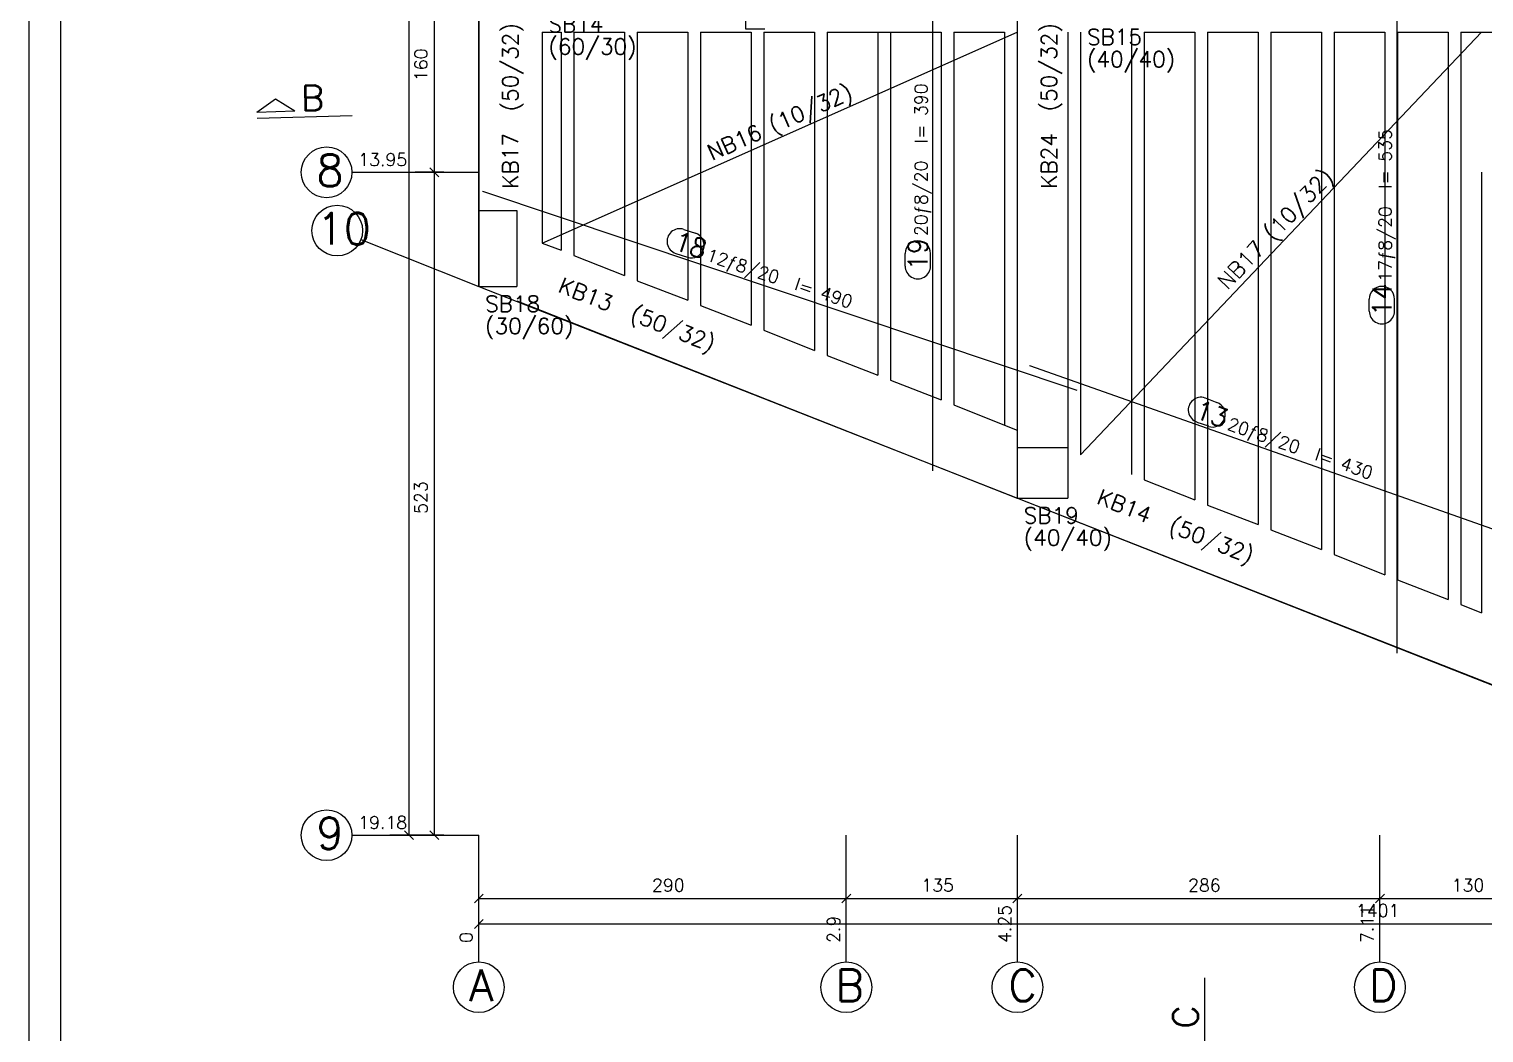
# Model space of a CAD drawing. Header units: inches. Extents: x -0.845 to -0.118, y 2.957 to 3.684.
# Drawn here: x -0.8449 to -0.6153, y 3.2045 to 3.3629 of the extents above; entities that cross this region are included whole.
import ezdxf

# ---------------------------------------------------------------- set-up
doc = ezdxf.new("R2010")
doc.units = ezdxf.units.IN
doc.header["$MEASUREMENT"] = 0
doc.linetypes.add('CENTER', pattern=[0.006500000000000001, 0.002, -0.001, 0.0005, -0.001, 0.002])
for name, color, linetype, lineweight in [('DONATI', 84, 'Continuous', 0), ('OLCU', 1, 'Continuous', 0), ('PENC2', 1, 'Continuous', 0), ('PENC3', 5, 'Continuous', 0), ('PENC4', 84, 'Continuous', 0), ('PEND2', 1, 'CENTER', 0)]:
    doc.layers.add(name, color=color, linetype=linetype, lineweight=lineweight)
doc.styles.add('RomanSTA', font='RomanSTA')

msp = doc.modelspace()

# ---------------------------------------------------------------- linework, layer by layer
at = {"layer": 'DONATI'}
for points in [[(-0.7287850279436816, 3.362920546913468), (-0.7287850279436816, 3.362920546913468), (-0.7317850265727748, 3.362920546913468), (-0.7317850340233554, 3.379220546913468), (-0.7296645615325679, 3.381320546913468), (-0.7296654108987559, 3.428320546913469), (-0.7317850265727748, 3.430420546913469), (-0.7317850265727748, 3.446720546913468), (-0.7287850279436816, 3.446720546913468), (-0.7287850279436816, 3.446720546913468)], [(-0.7022578988300074, 3.293220546913469), (-0.7022578988300074, 3.293220546913469), (-0.7022578988300074, 3.371820546913468), (-0.7022578988300074, 3.371820546913468)], [(-0.6290179018007029, 3.264420546913469), (-0.6290179018007029, 3.264420546913469), (-0.6290179018007029, 3.371820546913468), (-0.6290179018007029, 3.371820546913468)], [(-0.773351718865465, 3.337320546913468), (-0.773351718865465, 3.337320546913468), (-0.6795517180190791, 3.305920546913468), (-0.6795517180190791, 3.305920546913468)], [(-0.6870251569972743, 3.309820546913468), (-0.6870251569972743, 3.309820546913468), (-0.6049851600156535, 3.280920546913468), (-0.6049851600156535, 3.280920546913468)]]:
    msp.add_lwpolyline(points, dxfattribs=at)
at = {"layer": 'OLCU', "linetype": 'Continuous'}
for p, q in [((-0.784951717786621, 3.619320546913468), (-0.784951717786621, 3.235720546913468)), ((-0.7809517208562602, 3.372320546913468), (-0.7809517208562602, 3.340320546913468)), ((-0.7802444744930972, 3.339620546913468), (-0.7816572610364665, 3.341020546913469)), ((-0.7794517178164233, 3.340320546913468), (-0.7839517194853534, 3.340320546913468)), ((-0.7809517208562602, 3.340320546913468), (-0.7809517208562602, 3.235720546913468)), ((-0.7415893126354922, 3.331320546913468), (-0.7397397805081118, 3.330720546913468)), ((-0.7428589958773364, 3.327520546913469), (-0.741009463749956, 3.326920546913469)), ((-0.7066460970865001, 3.325520546913468), (-0.7066461119876613, 3.327520546913469)), ((-0.7026461038814296, 3.325520546913468), (-0.7026461038814296, 3.327520546913469)), ((-0.6334061000571956, 3.318420546913468), (-0.6334061149583567, 3.320320546913468)), ((-0.6294061068521251, 3.318320546913468), (-0.6294061068521251, 3.320320546913468)), ((-0.6592987451778163, 3.304720546913468), (-0.6574593607412089, 3.304020546913468)), ((-0.6606290612445582, 3.300920546913468), (-0.6587896768079509, 3.300320546913468)), ((-0.7834517184720744, 3.235720546913468), (-0.7879517201410045, 3.235720546913468)), ((-0.7842444751487483, 3.235020546913468), (-0.7856572579668273, 3.236420546913468)), ((-0.7794517178164233, 3.235720546913468), (-0.7839517194853534, 3.235720546913468)), ((-0.7802444744930972, 3.235020546913468), (-0.7816572610364665, 3.236420546913468)), ((-0.7739316869602908, 3.224220546913468), (-0.7739316497073878, 3.228720546913468)), ((-0.7159316811786403, 3.224220546913468), (-0.7159316513763179, 3.228720546913468)), ((-0.6889316860662211, 3.224220546913468), (-0.6889316562638987, 3.228720546913468)), ((-0.6317316863761653, 3.224220546913468), (-0.6317316565738429, 3.228720546913468)), ((-0.7746386502013911, 3.225020546913469), (-0.7732230175362338, 3.226420546913468)), ((-0.7166386518703212, 3.225020546913469), (-0.7152230117545832, 3.226420546913468)), ((-0.689638656757902, 3.225020546913469), (-0.6882230166421641, 3.226420546913468)), ((-0.6324386570678462, 3.225020546913469), (-0.6310230169521083, 3.226420546913468)), ((-0.7739317316637744, 3.220220546913469), (-0.7739316944108714, 3.224720546913468)), ((-0.7739316869602908, 3.225720546913468), (-0.7159316811786403, 3.225720546913468)), ((-0.7159316811786403, 3.225720546913468), (-0.6889316860662211, 3.225720546913468)), ((-0.6889316860662211, 3.225720546913468), (-0.6317316863761653, 3.225720546913468)), ((-0.6317316863761653, 3.225720546913468), (-0.6057316932903041, 3.225720546913468)), ((-0.7746386949048747, 3.221020546913469), (-0.7732230547891368, 3.222420546913468)), ((-0.7739317242131938, 3.221720546913468), (-0.4937317047343959, 3.221720546913468))]:
    msp.add_line(p, q, dxfattribs=at)
at = {"layer": 'PENC2', "linetype": 'Continuous'}
for p, q in [((-0.7639517162070979, 3.329120546913468), (-0.6889517132268657, 3.362420546913468)), ((-0.6789517227636088, 3.295720546913468), (-0.6157117310987223, 3.362420546913468))]:
    msp.add_line(p, q, dxfattribs=at)
at = {"layer": 'PENC2'}
for centre, start, end in [((-0.7422241542564143, 3.329420546913469), 71.52843896972087, 251.5308879156133), ((-0.7403746221290339, 3.328820546913468), 251.5308879156133, 71.52843896972087), ((-0.7046461079345454, 3.327520546913469), 0.004897891780929296, 180.0024489458925), ((-0.7046461079345454, 3.325520546913468), 180.0024489458925, 0.004897891780929296), ((-0.6314061109052409, 3.320320546913468), 0.004897891780929296, 180.0024489458925), ((-0.6314061109052409, 3.318420546913468), 180.0024489458925, 0.004897891780929296), ((-0.6599639032111873, 3.302820546913468), 70.61012203259541, 250.6125404604946), ((-0.6581245187745799, 3.302120546913468), 250.6125404604946, 70.61012203259541)]:
    msp.add_arc(centre, 0.002000000094994903, start, end, dxfattribs=at)
at = {"layer": 'PENC3', "linetype": 'Continuous'}
for p, q in [((-0.844905403636526, 2.957196365477363), (-0.844905403636526, 3.683520546913468)), ((-0.8399054037482848, 2.957196365477363), (-0.8399054037482847, 3.683520546913468)), ((-0.7739517215715159, 3.366420546913468), (-0.7739517215715159, 3.334320546913468)), ((-0.7639517162070979, 3.362420546913468), (-0.7639517162070979, 3.329120546913468)), ((-0.7639517162070979, 3.362420546913468), (-0.7609517175780047, 3.362420546913468)), ((-0.7609517175780047, 3.362420546913468), (-0.7609517175780047, 3.328020546913468)), ((-0.7589517209754695, 3.362420546913468), (-0.7589517209754695, 3.327220546913468)), ((-0.7589517209754695, 3.362420546913468), (-0.7509517196641673, 3.362420546913468)), ((-0.7509517196641673, 3.362420546913468), (-0.7509517196641673, 3.324020546913468)), ((-0.748951723061632, 3.362420546913468), (-0.748951723061632, 3.323220546913468)), ((-0.748951723061632, 3.362420546913468), (-0.7409517217503299, 3.362420546913468)), ((-0.7409517217503299, 3.362420546913468), (-0.7409517217503299, 3.320120546913468)), ((-0.7389517251477946, 3.362420546913468), (-0.7389517251477946, 3.319320546913469)), ((-0.7389517251477946, 3.362420546913468), (-0.7309517238364924, 3.362420546913468)), ((-0.7309517238364924, 3.362420546913468), (-0.7309517238364924, 3.316220546913468)), ((-0.7289517272339572, 3.362420546913468), (-0.7289517272339572, 3.315420546913468)), ((-0.7289517272339572, 3.362420546913468), (-0.720951725922655, 3.362420546913468)), ((-0.720951725922655, 3.362420546913468), (-0.720951725922655, 3.312220546913468)), ((-0.7189517293201197, 3.362420546913468), (-0.7189517293201197, 3.311420546913468)), ((-0.7189517293201197, 3.362420546913468), (-0.7109517280088176, 3.362420546913468)), ((-0.7159517083392848, 3.362420546913468), (-0.7009517226443995, 3.362420546913468)), ((-0.7109517280088176, 3.362420546913468), (-0.7109517280088176, 3.308320546913468)), ((-0.7089517239557017, 3.362420546913468), (-0.7089517239557017, 3.307520546913469)), ((-0.7089517239557017, 3.362420546913468), (-0.705951717876028, 3.362420546913468)), ((-0.7009517226443995, 3.362420546913468), (-0.7009517226443995, 3.304420546913468)), ((-0.6989517185912837, 3.362420546913468), (-0.6989517185912837, 3.303620546913468)), ((-0.6989517185912837, 3.362420546913468), (-0.6909517172799815, 3.362420546913468)), ((-0.6909517172799815, 3.362420546913468), (-0.6909517172799815, 3.300420546913468)), ((-0.6889517132268657, 3.362420546913468), (-0.6889517132268657, 3.299620546913468)), ((-0.6889517132268657, 3.362420546913468), (-0.6889517132268657, 3.362420546913468)), ((-0.6809517119155635, 3.362420546913468), (-0.6809517119155635, 3.296520546913468)), ((-0.6789517227636088, 3.362420546913468), (-0.6789517078624476, 3.362420546913468)), ((-0.6789517227636088, 3.362420546913468), (-0.6789517227636088, 3.295720546913468)), ((-0.6789517078624476, 3.362420546913468), (-0.6789517078624476, 3.295720546913468)), ((-0.6709517065511454, 3.362420546913468), (-0.6709517065511454, 3.292620546913469)), ((-0.6689517024980296, 3.362420546913468), (-0.6689517024980296, 3.291820546913468)), ((-0.6689517024980296, 3.362420546913468), (-0.6609517011867274, 3.362420546913468)), ((-0.6609517011867274, 3.362420546913468), (-0.6609517011867274, 3.288620546913468)), ((-0.6589516971336116, 3.362420546913468), (-0.6589516971336116, 3.287820546913468)), ((-0.6589516971336116, 3.362420546913468), (-0.6509516958223094, 3.362420546913468)), ((-0.6509516958223094, 3.362420546913468), (-0.6509516958223094, 3.284720546913468)), ((-0.6489516917691935, 3.362420546913468), (-0.6489516917691935, 3.283920546913468)), ((-0.6489516917691935, 3.362420546913468), (-0.6409516904578914, 3.362420546913468)), ((-0.6409516904578914, 3.362420546913468), (-0.6409516904578914, 3.280820546913469)), ((-0.6389516864047755, 3.362420546913468), (-0.6389516864047755, 3.280020546913468)), ((-0.6389516864047755, 3.362420546913468), (-0.6309516850934733, 3.362420546913468)), ((-0.6309516850934733, 3.362420546913468), (-0.6309516850934733, 3.276820546913468)), ((-0.6289516810403575, 3.362420546913468), (-0.6289516810403575, 3.276020546913468)), ((-0.6289516810403575, 3.362420546913468), (-0.6209516797290553, 3.362420546913468)), ((-0.6209516797290553, 3.362420546913468), (-0.6209516797290553, 3.272920546913468)), ((-0.6189516756759395, 3.362420546913468), (-0.6189516756759395, 3.272120546913468)), ((-0.6189516756759395, 3.362420546913468), (-0.6107117209659327, 3.362420546913468)), ((-0.6157117310987223, 3.340320546913468), (-0.6157117310987223, 3.270820546913468)), ((-0.7639517162070979, 3.329120546913468), (-0.7609517175780047, 3.328020546913468)), ((-0.7589517209754695, 3.327220546913468), (-0.7509517196641673, 3.324020546913468)), ((-0.748951723061632, 3.323220546913468), (-0.7409517217503299, 3.320120546913468)), ((-0.767951716862749, 3.320020546913468), (-0.6889517132268657, 3.288920546913468)), ((-0.7389517251477946, 3.319320546913469), (-0.7309517238364924, 3.316220546913468)), ((-0.7289517272339572, 3.315420546913468), (-0.720951725922655, 3.312220546913468)), ((-0.7189517293201197, 3.311420546913468), (-0.7109517280088176, 3.308320546913468)), ((-0.7089517239557017, 3.307520546913469), (-0.7009517226443995, 3.304420546913468)), ((-0.6989517185912837, 3.303620546913468), (-0.6909517172799815, 3.300420546913468)), ((-0.6909517172799815, 3.300420546913468), (-0.6889517132268657, 3.299620546913468)), ((-0.6789517227636088, 3.295720546913468), (-0.6789517078624476, 3.295720546913468)), ((-0.6689517024980296, 3.291820546913468), (-0.6609517011867274, 3.288620546913468)), ((-0.6889355305658091, 3.288920546913468), (-0.6117117229924907, 3.258520546913468)), ((-0.6589516971336116, 3.287820546913468), (-0.6509516958223094, 3.284720546913468)), ((-0.6489516917691935, 3.283920546913468), (-0.6409516904578914, 3.280820546913469)), ((-0.6389516864047755, 3.280020546913468), (-0.6309516850934733, 3.276820546913468)), ((-0.6289516810403575, 3.276020546913468), (-0.6209516797290553, 3.272920546913468)), ((-0.6189516756759395, 3.272120546913468), (-0.6157117310987223, 3.270820546913468))]:
    msp.add_line(p, q, dxfattribs=at)
at = {"layer": 'PENC3'}
for centre in [(-0.7979517180548419, 3.340320546913468), (-0.7962851572857608, 3.331120546913469), (-0.7979517180548419, 3.235720546913468), (-0.7739317167626132, 3.211720546913468), (-0.7159317109809626, 3.211720546913468), (-0.6889317158685435, 3.211720546913468), (-0.6317317161784877, 3.211720546913468)]:
    msp.add_circle(centre, 0.004000000189989805, dxfattribs=at)
at = {"layer": 'PENC4', "linetype": 'Continuous'}
for p, q in [((-0.8089459698723067, 3.349820546913469), (-0.806001682959627, 3.351920546913469)), ((-0.8089459698723067, 3.349820546913469), (-0.8029482077882995, 3.350020546913469)), ((-0.806001682959627, 3.351920546913469), (-0.8029482077882995, 3.350020546913469)), ((-0.7939242657349814, 3.349220546913468), (-0.8089186746702899, 3.348820546913468)), ((-0.7739517215715159, 3.334320546913468), (-0.767951716862749, 3.334320546913468)), ((-0.7739517215715159, 3.334320546913468), (-0.7739517215715159, 3.322320546913468)), ((-0.767951716862749, 3.334320546913468), (-0.767951716862749, 3.322320546913468)), ((-0.7739517215715159, 3.322320546913468), (-0.767951716862749, 3.322320546913468)), ((-0.6889517132268657, 3.296920546913468), (-0.6809517119155635, 3.296920546913468)), ((-0.6889517132268657, 3.296920546913468), (-0.6889517132268657, 3.288920546913468)), ((-0.6809517119155635, 3.296920546913468), (-0.6809517119155635, 3.288920546913468)), ((-0.6889517132268657, 3.288920546913468), (-0.6809517119155635, 3.288920546913468)), ((-0.6594197426067103, 3.213220546913468), (-0.6593910131679286, 3.198220546913468))]:
    msp.add_line(p, q, dxfattribs=at)
at = {"layer": 'PEND2', "linetype": 'CENTER'}
for p, q in [((-0.7739317167626132, 3.322320546913468), (-0.7739317167626132, 3.372320546913468)), ((-0.6889317158685435, 3.288920546913468), (-0.6889317158685435, 3.372320546913468)), ((-0.7939517211244811, 3.340320546913468), (-0.7739317167626132, 3.340320546913468)), ((-0.7925626870320548, 3.329720546913468), (-0.7739317167626132, 3.322320546913468)), ((-0.7739317167626132, 3.322320546913468), (-0.6889317158685435, 3.288920546913468)), ((-0.6889317158685435, 3.288920546913468), (-0.6057317230926265, 3.256220546913468)), ((-0.7939517211244811, 3.235720546913468), (-0.7739317167626132, 3.235720546913468)), ((-0.7739317167626132, 3.215720546913468), (-0.7739317167626132, 3.235720546913468)), ((-0.7159317109809626, 3.215720546913468), (-0.7159317109809626, 3.235720546913468)), ((-0.6889317158685435, 3.215720546913468), (-0.6889317158685435, 3.235720546913468)), ((-0.6317317161784877, 3.215720546913468), (-0.6317317161784877, 3.235720546913468))]:
    msp.add_line(p, q, dxfattribs=at)

# ---------------------------------------------------------------- texts
at = {"layer": 'DONATI', "style": 'RomanSTA'}
for s, p in [('& 2- .32- 1- 0- 0', (-0.773351718865465, 3.337320546913468)), ('& 2- .32- 1- 0- 0', (-0.6870251569972743, 3.309820546913468)), ('& 2- .32- 1- 0- 2.007999', (-0.7022578988300074, 3.293220546913469)), ('& 2- .32- 1- 0- 2.007999', (-0.6290179018007029, 3.264420546913469))]:
    msp.add_text(s, height=9.999999747378752e-09, dxfattribs=at).set_placement(p)
at = {"layer": 'OLCU', "style": 'RomanSTA'}
for s, p in [('160', (-0.7820617977605571, 3.354720546913468)), ('523', (-0.7820617977605571, 3.286420546913468))]:
    msp.add_text(s, height=0.002, rotation=90.00122447294544, dxfattribs=at).set_placement(p)
for s, p in [('290', (-0.7465953353868235, 3.226820546913468)), ('135', (-0.7040953312144984, 3.226820546913468)), ('286', (-0.6619953338132609, 3.226820546913468)), ('130', (-0.620395344875883, 3.226820546913468)), ('1401', (-0.6354953769670237, 3.222820546913468))]:
    msp.add_text(s, height=0.002, dxfattribs=at).set_placement(p)
at = {"layer": 'PENC2', "style": 'RomanSTA'}
for s, rotation, p in [('  20ƒ8/20  l= 390', 90.00122447294544, (-0.7031429234967936, 3.327520546913469)), ('  17ƒ8/20  l= 535', 90.00122447294544, (-0.6299029264674891, 3.320320546913468)), ('  12ƒ8/20  l= 490', 341.5321123885589, (-0.7408042226062526, 3.327320546913469)), ('  20ƒ8/20  l= 430', 340.6137954514334, (-0.6585771564470042, 3.300720546913468)), ('4.25', 90.00122447294544, (-0.6899317178951014, 3.218720546913469)), ('7.11', 90.00122447294544, (-0.6327317182050456, 3.218720546913469)), ('2.9', 90.00122447294544, (-0.7169317130075206, 3.218720546913469)), ('0', 90.00122447294544, (-0.7749317187891711, 3.218720546913469))]:
    msp.add_text(s, height=0.002, rotation=rotation, dxfattribs=at).set_placement(p)
for s, p in [('13.95', (-0.7929517190979232, 3.341320546913468)), ('19.18', (-0.7929517190979232, 3.236720546913468))]:
    msp.add_text(s, height=0.002, dxfattribs=at).set_placement(p)
at = {"layer": 'PENC3', "style": 'RomanSTA'}
for s, p in [('SB14', (-0.7629517216311206, 3.362420546913468)), ('(60/30)', (-0.7629517216311206, 3.358920546913469)), ('SB15', (-0.6779517207370509, 3.360420546913468)), ('(40/40)', (-0.6779517207370509, 3.356920546913468)), ('SB18', (-0.7729317221866359, 3.318320546913468)), ('(30/60)', (-0.7729317221866359, 3.314820546913468)), ('SB19', (-0.6879317138419856, 3.284920546913468)), ('(40/40)', (-0.6879317138419856, 3.281420546913469))]:
    msp.add_text(s, height=0.0025, dxfattribs=at).set_placement(p)
for s, rotation, p in [('KB17  (50/32)', 90.00122447294544, (-0.7677001331077327, 3.337720546913468)), ('KB24  (50/32)', 90.00122447294544, (-0.6827001396642436, 3.337720546913468)), ('NB16 (10/32)', 23.89106066576982, (-0.7371431637631167, 3.342120546913468)), ('NB17 (10/32)', 46.50432532154739, (-0.6558008764014949, 3.321620546913469)), ('KB13  (50/32)', 338.5359168399528, (-0.7615861196146716, 3.321520546913468)), ('KB14  (50/32)', 338.5359168399528, (-0.6765861187206019, 3.288120546913468))]:
    msp.add_text(s, height=0.0025, rotation=rotation, dxfattribs=at).set_placement(p)
at = {"layer": 'PENC4', "style": 'RomanSTA'}
for s, height, rotation, p in [('B', 0.004, 1.00001360525495, (-0.8019485782907714, 3.350020546913469)), ('18', 0.003, 341.5321123885589, (-0.7434113074169864, 3.328220546913468)), ('19', 0.003, 90.00122447294544, (-0.7031473044381846, 3.324820546913468)), ('14', 0.003, 90.00122447294544, (-0.6299073074088801, 3.317620546913469)), ('13', 0.003, 340.6137954514334, (-0.6611698839889277, 3.301620546913469)), ('C', 0.004, 90.00122447294544, (-0.660404426239561, 3.205220546913468))]:
    msp.add_text(s, height=height, rotation=rotation, dxfattribs=at).set_placement(p)
for s, p in [('8', (-0.7995707664714564, 3.338120546913468)), ('10', (-0.7995173011050929, 3.328920546913468)), ('9', (-0.7995707664714564, 3.233520546913468)), ('A', (-0.7754733834491481, 3.209520546913468)), ('B', (-0.7176579061971415, 3.209520546913468)), ('C', (-0.6903698120342006, 3.209520546913468)), ('D', (-0.6334579113946666, 3.209520546913468))]:
    msp.add_text(s, height=0.005, dxfattribs=at).set_placement(p)

doc.saveas('drawing.dxf')
